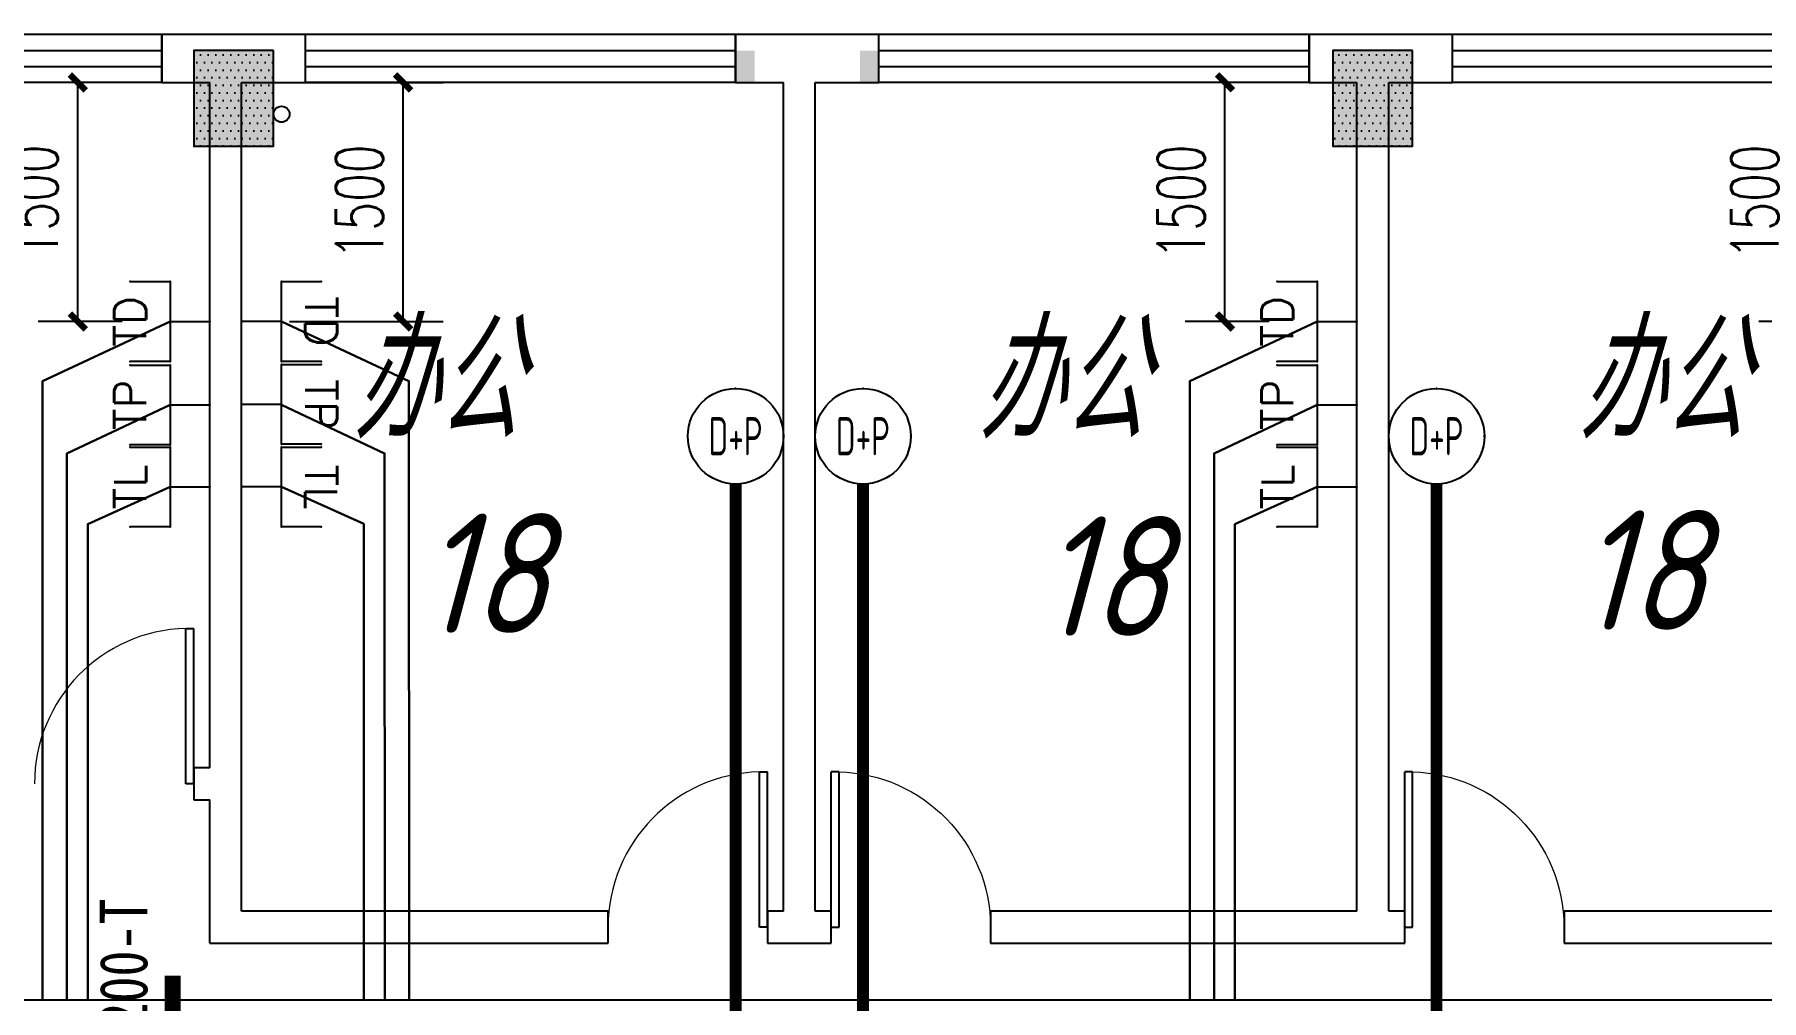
# Model space of a CAD drawing. Extents: x 1398449 to 2142961, y 256969 to 1032940.
# Drawn here: x 1561291 to 1572130, y 317858 to 323917 of the extents above; entities that cross this region are included whole.
import ezdxf
from ezdxf.enums import TextEntityAlignment as Align

# ---------------------------------------------------------------- set-up
doc = ezdxf.new("R2010")
doc.units = 0
doc.header["$LTSCALE"] = 1500
doc.header["$PDSIZE"] = 50
for name, color, linetype in [('1-建筑底图', 8, 'Continuous'), ('COLU', 7, 'Continuous'), ('EQUIP-通讯', 3, 'Continuous'), ('TEL_DIM', 3, 'Continuous'), ('WIRE-综合布线', 5, 'Continuous'), ('光纤点位', 3, 'Continuous'), ('内网桥架', 1, 'Continuous'), ('墙填充', 252, 'Continuous'), ('抗震支吊架', 2, 'Continuous'), ('构造柱', 6, 'Continuous'), ('水', 5, 'Continuous'), ('红机电话', 3, 'Continuous'), ('结构柱子', 253, 'Continuous'), ('蓝机电话', 3, 'Continuous')]:
    doc.layers.add(name, color=color, linetype=linetype)
doc.layers.add('内网线路', color=1, linetype='Continuous', lineweight=30)
doc.styles.add('_TCH_DIM_T3', font='SIMPLEX', dxfattribs={"width": 0.705882, "bigfont": 'GBCBIG'})
doc.styles.add('_TEL_ATTDEF', font='GBENOR', dxfattribs={"width": 0.8, "height": 3, "bigfont": 'GBCBIG'})
doc.styles.add('_TEL_DIM', font='SIMPLEX', dxfattribs={"width": 0.8, "height": 3.5, "bigfont": 'HZTXT'})
doc.styles.add('kzcad', font='', dxfattribs={"width": 0.8})
doc.styles.get("Standard").update_dxf_attribs({"font": 'gbeitc.shx', "bigfont": 'gbcbig.shx'})
doc.styles.get('kzcad').set_extended_font_data('SimSun')
doc.linetypes.add('JIEDI', pattern='A,1.25,-0.25,0.25,-0.25,0.625,["/",Standard,S=0.6,R=0,X=0,Y=-0.3],0.625,-0.25,0.25,-0.25', length=4)
doc.dimstyles.new('_TCH_ARCH&&100', dxfattribs={"dimtxt": 297.5, "dimasz": 100, "dimexe": 250, "dimexo": 300, "dimgap": 126.25, "dimtad": 1, "dimdec": 0, "dimzin": 0, "dimdsep": 46, "dimtxsty": '_TCH_DIM_T3', "dimblk": 'ARCHTICK', "dimcen": 0.09, "dimclrt": 7, "dimazin": 2, "dimtfac": 1, "dimtdec": 0, "dimtix": 1, "dimtmove": 2, "dimatfit": 3, "dimfxl": 1, "dimtolj": 1, "dimtzin": 0, "dimarcsym": 0})
pattern_1 = [(0, (-733263.436, -708672.53), (23.8125, 47.625), [0, -47.625])]

# ---------------------------------------------------------------- blocks, each defined once
blk = doc.blocks.new('ghyhytjhrtret')
at = {"layer": '构造柱', "color": 0}
for points in [[(-375389, 1099337), (-375389, 1099137), (-375509, 1099337), (-375509, 1099137)], [(-374609, 1099337), (-374609, 1099137), (-374729, 1099337), (-374729, 1099137)]]:
    blk.add_solid(points, dxfattribs=at)
blk = doc.blocks.new('A$C737A27E0')
at = {"layer": '结构柱子'}
h = blk.add_hatch(color=6, dxfattribs=at)
h.dxf.hatch_style = 1
h.paths.add_polyline_path([(12400, 21800), (11900, 21800), (11900, 21200), (12400, 21200)])
h = blk.add_hatch(color=6, dxfattribs=at)
h.dxf.hatch_style = 1
h.paths.add_polyline_path([(19550, 21800), (19050, 21800), (19050, 21200), (19550, 21200)])
at = {"layer": '结构柱子', "color": 6}
for points in [[(12400, 21800), (11900, 21800), (11900, 21200), (12400, 21200)], [(19550, 21800), (19050, 21800), (19050, 21200), (19550, 21200)]]:
    blk.add_lwpolyline(points, close=True, dxfattribs=at)
blk = doc.blocks.new('A$C6ABE5480')
at = {"layer": '墙填充'}
h = blk.add_hatch(dxfattribs=at)
h.set_pattern_fill('DOTS', color=256, scale=30)
h.set_pattern_definition(pattern_1)
h.paths.add_polyline_path([(12400, 21800), (11900, 21800), (11900, 21200), (12400, 21200)])
h = blk.add_hatch(dxfattribs=at)
h.set_pattern_fill('DOTS', color=256, scale=30)
h.set_pattern_definition(pattern_1)
h.paths.add_polyline_path([(19550, 21800), (19050, 21800), (19050, 21200), (19550, 21200)])
at = {"layer": 'COLU', "color": 6}
for points in [[(12400, 21800), (11900, 21800), (11900, 21200), (12400, 21200)], [(19550, 21800), (19050, 21800), (19050, 21200), (19550, 21200)]]:
    blk.add_lwpolyline(points, close=True, dxfattribs=at)
blk = doc.blocks.new('shui1')
at = {"layer": '水'}
blk.add_circle((493792, 185838), 50, dxfattribs=at)
blk = doc.blocks.new('$TCHSYS$WIN2D')
for p, q in [((-0.5, 0.5), (0.5, 0.5)), ((-0.5, 0.5), (-0.5, -0.5)), ((0.5, 0.5), (0.5, -0.5)), ((0.5, 0.1667), (-0.5, 0.1667)), ((0.5, -0.1667), (-0.5, -0.1667)), ((-0.5, -0.5), (0.5, -0.5))]:
    blk.add_line(p, q)
blk = doc.blocks.new('$DorLib2D$00000001')
for p, q in [((0.45, 0.975), (0.5, 0.975)), ((0.45, 0), (0.45, 0.975)), ((0.5, 0), (0.5, 0.975)), ((0.5, 0), (0.45, 0))]:
    blk.add_line(p, q)
at = {"lineweight": 13}
blk.add_arc((0.475, 0), 0.975, 91.4693, 180, dxfattribs=at)
blk = doc.blocks.new('1-五层建筑底图')
at = {"layer": '1-建筑底图'}
for p, q in [((43400, 36600), (43000, 36600)), ((43000, 36600), (43000, 36300)), ((43900, 36600), (43400, 36600)), ((43900, 36300), (43900, 36600)), ((47000, 36600), (46600, 36600)), ((46600, 36600), (46600, 36300)), ((47500, 36600), (47000, 36600)), ((47500, 36300), (47500, 36600)), ((50600, 36600), (50200, 36600)), ((50200, 36600), (50200, 36300)), ((51100, 36600), (50600, 36600)), ((51100, 36300), (51100, 36600)), ((43000, 36300), (43300, 36300)), ((43300, 32000), (43300, 36300)), ((43500, 36300), (43900, 36300)), ((43500, 31900), (43500, 36300)), ((46600, 36300), (46900, 36300)), ((46900, 31100), (46900, 36300)), ((47100, 31100), (47100, 36300)), ((47100, 36300), (47500, 36300)), ((50200, 36300), (50500, 36300)), ((50500, 31100), (50500, 36300)), ((50700, 31100), (50700, 36300)), ((50700, 36300), (51100, 36300)), ((43300, 32000), (43200, 32000)), ((43200, 32000), (43200, 31800)), ((43500, 31100), (43500, 31900)), ((43200, 31800), (43300, 31800)), ((43300, 30900), (43300, 31800)), ((45800, 31100), (43500, 31100)), ((45800, 30900), (45800, 31100)), ((46900, 31100), (46800, 31100)), ((46800, 31100), (46800, 30900)), ((47200, 31100), (47100, 31100)), ((47200, 30900), (47200, 31100)), ((50500, 31100), (48200, 31100)), ((48200, 31100), (48200, 30900)), ((50800, 31100), (50700, 31100)), ((50800, 30900), (50800, 31100)), ((54100, 31100), (51800, 31100)), ((51800, 31100), (51800, 30900)), ((43300, 30900), (45800, 30900)), ((46800, 30900), (47000, 30900)), ((47000, 30900), (47200, 30900)), ((48200, 30900), (50600, 30900)), ((50600, 30900), (50800, 30900)), ((51800, 30900), (54200, 30900))]:
    blk.add_line(p, q, dxfattribs=at)
for name, p, xscale, yscale, zscale in [('$TCHSYS$WIN2D', (41650, 36450), -2700, -300, -2700), ('$TCHSYS$WIN2D', (45250, 36450), -2700, -300, -2700), ('$TCHSYS$WIN2D', (48850, 36450), -2700, -300, -2700), ('$TCHSYS$WIN2D', (52450, 36450), -2700, -300, -2700), ('$DorLib2D$00000001', (42700, 31900), 1000, 1000, 1000), ('$DorLib2D$00000001', (46300, 31000), 1000, 1000, 1000), ('$DorLib2D$00000001', (47700, 31000), -1000, 1000, -1000), ('$DorLib2D$00000001', (51300, 31000), -1000, 1000, -1000)]:
    blk.add_blockref(name, p, dxfattribs=dict(at, xscale=xscale, yscale=yscale, zscale=zscale))
for name, p in [('ghyhytjhrtret', (422109.4, -1062837.1)), ('A$C737A27E0', (31300, 14700)), ('A$C6ABE5480', (31300, 14700)), ('shui1', (-450041.7, -149737.7))]:
    blk.add_blockref(name, p, dxfattribs=at)
for s, height, p in [('办公', 723.4, (44191.4, 34068.8)), ('办公', 723.4, (48118.5, 34068.8)), ('办公', 723.4, (51884.9, 34068.8)), ('18', 750, (51882.1, 32864.8)), ('18', 750, (44616.4, 32845.3)), ('18', 750, (48502.3, 32827))]:
    blk.add_text(s, height=height, dxfattribs=at).set_placement(p)
blk = doc.blocks.new('$equip_U$00000080(win7-PC-hzk)')
blk.add_circle((0, 0.5), 0.5)
for p in [(0, 0.999), (-0.5, 0.5), (0.5, 0.5)]:
    blk.add_point(p)
at = {"color": 7, "style": '_TEL_DIM', "width": 0.7}
blk.add_attdef('$TEXT$', text='', height=0.4, dxfattribs=at).set_placement((0, 0.5), align=Align.MIDDLE_CENTER)
at = {"color": 7, "style": '_TEL_DIM', "flags": 1}
for tag in ['A', 'REMARK']:
    blk.add_attdef(tag, text='', height=0.00002, dxfattribs=at).set_placement((0, 0), align=Align.MIDDLE_CENTER)
blk = doc.blocks.new('$equip$00001867')
for p, q in [((-0.5, 0.499), (-0.5, 0.999)), ((0.5, 0.999), (0.5, 0.499)), ((0.5, 0.499), (-0.5, 0.499)), ((0, 0.5), (0, 0))]:
    blk.add_line(p, q)
for p in [(-0.5, 0.999), (0.5, 0.999), (-0.5, 0.499), (0.5, 0.499), (0, 0)]:
    blk.add_point(p)
at = {"color": 7, "style": '_TEL_DIM'}
blk.add_attdef('$TEXT$', text='', height=0.4, dxfattribs=at).set_placement((0, 0.999), align=Align.MIDDLE_CENTER)
at = {"color": 7, "style": '_TEL_DIM', "flags": 1}
blk.add_attdef('A', text='', height=0.00002, dxfattribs=at).set_placement((0, 0), align=Align.MIDDLE_CENTER)
blk = doc.blocks.new('$equip$00002670')
for p, q in [((-0.5, 0.499), (-0.5, 0.999)), ((0.5, 0.999), (0.5, 0.499)), ((0.5, 0.499), (-0.5, 0.499)), ((0, 0.5), (0, 0))]:
    blk.add_line(p, q)
for p in [(-0.5, 0.999), (0.5, 0.999), (-0.5, 0.499), (0.5, 0.499), (0, 0)]:
    blk.add_point(p)
at = {"color": 7, "style": '_TEL_DIM'}
blk.add_attdef('$TEXT$', text='', height=0.4, dxfattribs=at).set_placement((0, 0.999), align=Align.MIDDLE_CENTER)
at = {"color": 7, "style": '_TEL_DIM', "flags": 1}
blk.add_attdef('A', text='', height=0.000025, dxfattribs=at).set_placement((0, 0), align=Align.MIDDLE_CENTER)
blk = doc.blocks.new('_ArchTick')
at = {"color": 0, "linetype": 'ByBlock', "const_width": 0.4}
blk.add_lwpolyline([(-0.5, -0.5), (0.5, 0.5)], dxfattribs=at)
blk = doc.blocks.new('*D1087')
at = {"layer": 'Defpoints', "color": 0, "transparency": 16777216}
for p in [(1568763, 323617), (1569341, 323617), (1569341, 322117)]:
    blk.add_point(p, dxfattribs=at)
at = {"layer": 'TEL_DIM', "color": 0, "lineweight": -2, "transparency": 16777216}
for p, q in [((1569041, 323617), (1568513, 323617)), ((1568763, 322117), (1568763, 323617)), ((1569041, 322117), (1568513, 322117))]:
    blk.add_line(p, q, dxfattribs=at)
at = {"layer": 'TEL_DIM', "color": 0, "lineweight": -2, "transparency": 16777216, "xscale": 100, "yscale": 100, "zscale": 100}
for p, rotation in [((1568763, 323617), 90), ((1568763, 322117), 270)]:
    blk.add_blockref('_ArchTick', p, dxfattribs=dict(at, rotation=rotation))
at = {"layer": 'TEL_DIM', "color": 7, "transparency": 16777216, "insert": (1568488, 322867), "char_height": 297.5, "attachment_point": 5, "rotation": 90, "style": '_TCH_DIM_T3'}
blk.add_mtext('\\A1;1500', dxfattribs=at)
blk = doc.blocks.new('*D1088')
at = {"layer": 'Defpoints', "color": 0, "transparency": 16777216}
for p in [(1572363, 323617), (1572941, 323617), (1572941, 322117)]:
    blk.add_point(p, dxfattribs=at)
at = {"layer": 'TEL_DIM', "color": 0, "lineweight": -2, "transparency": 16777216}
for p, q in [((1572641, 323617), (1572113, 323617)), ((1572363, 322117), (1572363, 323617)), ((1572641, 322117), (1572113, 322117))]:
    blk.add_line(p, q, dxfattribs=at)
at = {"layer": 'TEL_DIM', "color": 0, "lineweight": -2, "transparency": 16777216, "xscale": 100, "yscale": 100, "zscale": 100}
for p, rotation in [((1572363, 323617), 90), ((1572363, 322117), 270)]:
    blk.add_blockref('_ArchTick', p, dxfattribs=dict(at, rotation=rotation))
at = {"layer": 'TEL_DIM', "color": 7, "transparency": 16777216, "insert": (1572088, 322867), "char_height": 297.5, "attachment_point": 5, "rotation": 90, "style": '_TCH_DIM_T3'}
blk.add_mtext('\\A1;1500', dxfattribs=at)
blk = doc.blocks.new('*D1095')
at = {"layer": 'Defpoints', "color": 0, "transparency": 16777216}
for p in [(1562591, 323617), (1563605, 323617), (1562591, 322117)]:
    blk.add_point(p, dxfattribs=at)
at = {"layer": 'TEL_DIM', "color": 0, "lineweight": -2, "transparency": 16777216}
for p, q in [((1562891, 323617), (1563855, 323617)), ((1563605, 322117), (1563605, 323617)), ((1562891, 322117), (1563855, 322117))]:
    blk.add_line(p, q, dxfattribs=at)
at = {"layer": 'TEL_DIM', "color": 0, "lineweight": -2, "transparency": 16777216, "xscale": 100, "yscale": 100, "zscale": 100}
for p, rotation in [((1563605, 323617), 90), ((1563605, 322117), 270)]:
    blk.add_blockref('_ArchTick', p, dxfattribs=dict(at, rotation=rotation))
at = {"layer": 'TEL_DIM', "color": 7, "transparency": 16777216, "insert": (1563330, 322867), "char_height": 297.5, "attachment_point": 5, "rotation": 90, "style": '_TCH_DIM_T3'}
blk.add_mtext('\\A1;1500', dxfattribs=at)
blk = doc.blocks.new('*D1096')
at = {"layer": 'Defpoints', "color": 0, "transparency": 16777216}
for p in [(1561563, 323617), (1562141, 323617), (1562141, 322117)]:
    blk.add_point(p, dxfattribs=at)
at = {"layer": 'TEL_DIM', "color": 0, "lineweight": -2, "transparency": 16777216}
for p, q in [((1561841, 323617), (1561313, 323617)), ((1561563, 322117), (1561563, 323617)), ((1561841, 322117), (1561313, 322117))]:
    blk.add_line(p, q, dxfattribs=at)
at = {"layer": 'TEL_DIM', "color": 0, "lineweight": -2, "transparency": 16777216, "xscale": 100, "yscale": 100, "zscale": 100}
for p, rotation in [((1561563, 323617), 90), ((1561563, 322117), 270)]:
    blk.add_blockref('_ArchTick', p, dxfattribs=dict(at, rotation=rotation))
at = {"layer": 'TEL_DIM', "color": 7, "transparency": 16777216, "insert": (1561288, 322867), "char_height": 297.5, "attachment_point": 5, "rotation": 90, "style": '_TCH_DIM_T3'}
blk.add_mtext('\\A1;1500', dxfattribs=at)

msp = doc.modelspace()

# ---------------------------------------------------------------- linework, layer by layer
at = {"layer": 'WIRE-综合布线', "linetype": 'Continuous', "const_width": 75}
for points in [[(1565691.3, 316640.3), (1565691.3, 321097.4)], [(1566490.7, 316640.3), (1566490.7, 321097.4)], [(1570090.7, 316640.3), (1570090.7, 321097.4)]]:
    msp.add_lwpolyline(points, dxfattribs=at)
at = {"layer": '内网桥架'}
msp.add_line((1550988.4, 317862.5), (1591109.1, 317862.5), dxfattribs=at)
at = {"layer": '内网线路'}
for points in [[(1562141.5, 322117.1), (1561341.4, 321743), (1561341.4, 317862.5)], [(1562840.2, 322117.1), (1563640.5, 321743.3), (1563642.4, 317862.9)], [(1569341.5, 322117.1), (1568541.4, 321743), (1568541.4, 317862.5)], [(1562141.5, 321593.4), (1561494.4, 321289.5), (1561494.4, 317862.5)], [(1562840.5, 321593.4), (1563487.7, 321289.8), (1563489.4, 317862.9)], [(1569341.5, 321593.4), (1568694.4, 321289.5), (1568694.4, 317862.5)], [(1562141.5, 321078.8), (1561625.4, 320846.6), (1561625.4, 317862.5)], [(1562840.7, 321078.8), (1563356.9, 320846.8), (1563358.3, 317862.8)], [(1569341.5, 321078.8), (1568825.4, 320846.6), (1568825.4, 317862.5)]]:
    msp.add_lwpolyline(points, dxfattribs=at)
at = {"layer": '抗震支吊架', "color": 5, "const_width": 100}
msp.add_lwpolyline([(1562158.3, 317512.5), (1562158.3, 318012.5)], dxfattribs=at)

# ---------------------------------------------------------------- block references
at = {"layer": '1-建筑底图', "linetype": 'JIEDI'}
msp.add_blockref('1-五层建筑底图', (1519091, 287317.1), dxfattribs=at)
at = {"layer": 'EQUIP-通讯', "linetype": 'JIEDI'}
ref = msp.add_blockref('$equip_U$00000080(win7-PC-hzk)', (1565391.6, 321397.1), dxfattribs=dict(at, xscale=600, yscale=600, zscale=600, rotation=269.9999999999999))
ref.add_attrib('$TEXT$', 'D+P', dxfattribs={"layer": '0', "color": 7, "height": 240, "style": '_TEL_ATTDEF', "width": 0.7}).set_placement((1565691.3, 321397.1), align=Align.MIDDLE_CENTER)
ref = msp.add_blockref('$equip_U$00000080(win7-PC-hzk)', (1566191, 321397.1), dxfattribs=dict(at, xscale=600, yscale=600, zscale=600, rotation=269.9999999999999))
ref.add_attrib('$TEXT$', 'D+P', dxfattribs={"layer": '0', "color": 7, "height": 240, "style": '_TEL_ATTDEF', "width": 0.7}).set_placement((1566490.7, 321397.1), align=Align.MIDDLE_CENTER)
ref = msp.add_blockref('$equip_U$00000080(win7-PC-hzk)', (1569791, 321397.1), dxfattribs=dict(at, xscale=600, yscale=600, zscale=600, rotation=269.9999999999999))
ref.add_attrib('$TEXT$', 'D+P', dxfattribs={"layer": '0', "color": 7, "height": 240, "style": '_TEL_ATTDEF', "width": 0.7}).set_placement((1570090.7, 321397.1), align=Align.MIDDLE_CENTER)
at = {"layer": '光纤点位', "xscale": 500, "yscale": 500, "zscale": 500}
for p, rotation in [((1562391, 322117.1), 90), ((1562591, 322117.1), 270), ((1569591, 322117.1), 90)]:
    msp.add_blockref('$equip$00002670', p, dxfattribs=dict(at, rotation=rotation)).add_auto_attribs({'$TEXT$': 'TD'})
at = {"layer": '红机电话', "xscale": 500, "yscale": 500, "zscale": 500}
for p, rotation in [((1562391, 321593.4), 90), ((1562591, 321597.1), 270), ((1569591, 321593.4), 90)]:
    msp.add_blockref('$equip$00001867', p, dxfattribs=dict(at, rotation=rotation)).add_auto_attribs({'$TEXT$': 'TP'})
at = {"layer": '蓝机电话', "xscale": 500, "yscale": 500, "zscale": 500}
for p, rotation in [((1562391, 321078.8), 90), ((1562591, 321078.8), 270), ((1569591, 321078.8), 90)]:
    msp.add_blockref('$equip$00001867', p, dxfattribs=dict(at, rotation=rotation)).add_auto_attribs({'$TEXT$': 'TL'})

# ---------------------------------------------------------------- texts
at = {"layer": '抗震支吊架', "color": 5, "style": 'kzcad', "width": 0.8}
msp.add_text('KZQ-200-T', height=300, rotation=89.88539, dxfattribs=at).set_placement((1561998.3, 317762.5), align=Align.CENTER)

# ---------------------------------------------------------------- dimensions: what is measured, and where the dimension line sits
at = {"layer": 'TEL_DIM'}
for p1, p2, distance, picture, middle in [((1562141.5, 322117.1), (1562141.5, 323617.1), 578.5, '*D1096', (1561287.9, 322867.1)), ((1562591, 322117.1), (1562591, 323617.1), -1014, '*D1095', (1563329.9, 322867.1)), ((1569341.5, 322117.1), (1569341.5, 323617.1), 578.5, '*D1087', (1568487.9, 322867.1)), ((1572941.5, 322117.1), (1572941.5, 323617.1), 578.5, '*D1088', (1572087.9, 322867.1))]:
    dim = msp.add_aligned_dim(p1=p1, p2=p2, distance=distance, dimstyle='_TCH_ARCH&&100', dxfattribs=at)
    dim.commit()
    dim.dimension.update_dxf_attribs({"geometry": picture, "text_midpoint": middle})

doc.saveas('drawing.dxf')
